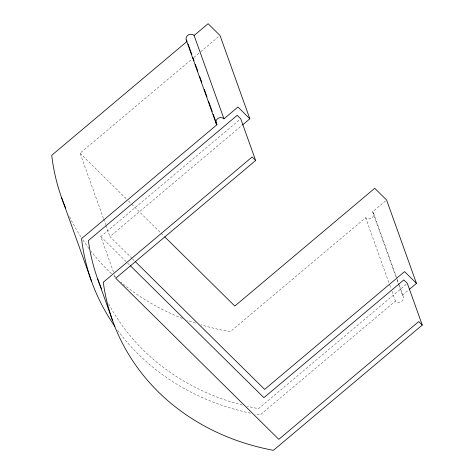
<?xml version="1.0" encoding="UTF-8"?>
<svg xmlns="http://www.w3.org/2000/svg" width="474" height="474" viewBox="0 0 474 474"><rect width="100%" height="100%" fill="white"/><g stroke="black" fill="none" stroke-linecap="round" stroke-linejoin="round"><path stroke-width="0.36" stroke-dasharray="2.37 1.78" d="M103.456 218.496L80.082 153.221L193.386 57.864M193.949 57.39L200.182 52.146M200.751 51.666L219.444 35.935M113.482 271.981L100.802 236.562L239.595 119.75M132.021 258.389L109.921 236.556L241.918 125.468M385.51 200.988L372.635 211.825A4.651 4.094 -19.7 0 1 372.114 217.708A4.651 4.094 -19.7 0 1 365.638 217.714L230.257 331.652L229.795 331.581A246.818 217.116 -19.7 0 1 201.041 324.826M406.218 284.341L258.531 408.635L255.652 408.096A240.265 211.351 -19.7 0 1 247.197 406.271M398.498 284.05L402.473 295.16A4.651 4.094 -19.7 0 1 401.952 301.043A4.651 4.094 -19.7 0 1 395.476 301.049L260.09 414.987L259.634 414.916A246.818 217.116 -19.7 0 1 255.083 414.08M402.473 295.16L408.629 289.975M80.082 153.221L126.392 198.967M128.495 201.047L131.126 203.648M131.654 204.164L164.282 236.396M132.548 258.911L134.652 260.99M100.802 236.562L127.109 262.549M127.63 263.07L129.74 265.15M373.542 213.276L396.916 278.552M397.165 279.245L399.155 284.803M399.404 285.496L403.38 296.611M372.635 211.825L396.009 277.1M397.005 279.879L398.249 283.351M365.638 217.714L389.51 284.382M389.758 285.075L391.003 288.548M391.998 291.326L395.476 301.049M103.705 219.195L105.69 224.747M105.939 225.446L109.921 236.556M114.477 274.754L115.472 277.533M242.315 405.069A240.265 211.351 -19.7 0 1 108.339 303.188M250.562 413.168A246.818 217.116 -19.7 0 1 117.232 329.726M195.448 323.078A246.818 217.116 -19.7 0 1 187.177 320.217M182.419 318.409A246.818 217.116 -19.7 0 1 120.793 282.083M115.538 277.515A246.818 217.116 -19.7 0 1 113.482 275.643M111.455 273.747A246.818 217.116 -19.7 0 1 91.097 251.315M89.017 248.595A246.818 217.116 -19.7 0 1 81.581 237.966M80.841 236.816A246.818 217.116 -19.7 0 1 68.677 214.829"/><path stroke-width="0.71" d="M65.637 208.021A246.818 217.116 -19.7 0 1 51.779 155.727L51.731 155.306L187.117 41.362A4.651 4.094 -19.7 0 1 187.639 35.479A4.651 4.094 -19.7 0 1 194.115 35.479L208.11 23.7L220.007 35.455L249.845 118.79L242.481 124.988M249.845 118.79L237.948 107.035L223.953 118.808A4.651 4.094 -19.7 0 0 217.477 118.814A4.651 4.094 -19.7 0 0 216.956 124.698L81.569 238.641L81.617 239.062A246.818 217.116 -19.7 0 0 114.85 326.39M255.646 160.467L115.721 278.226L278.819 439.345L418.749 321.579L422.269 325.057L273.451 450.3L270.571 449.767A240.265 211.351 -19.7 0 1 103.664 284.892L103.314 282.231L252.127 156.989L255.646 160.467L240.727 118.796L237.207 115.324L88.395 240.567L88.745 243.227A240.265 211.351 -19.7 0 0 101.543 288.879M409.192 289.507L416.468 283.381L386.63 200.046L374.727 188.291L234.802 306.056L164.81 236.917M416.468 283.381L404.565 271.626L264.64 389.391L135.179 261.506M130.261 265.665L263.899 397.68L403.83 279.915L407.35 283.387L422.269 325.057M194.115 35.479L223.953 118.808M188.113 44.141L191.846 54.557M192.835 57.336L194.079 60.808M195.324 64.28L197.812 71.224M199.554 76.089L201.788 82.34M204.276 89.284L207.014 96.921M208.501 101.086L212.233 111.503M213.229 114.281L216.956 124.698M186.211 39.917L216.049 123.252M97.697 279.05L112.616 320.72M61.691 197.925L91.529 281.26"/></g></svg>
